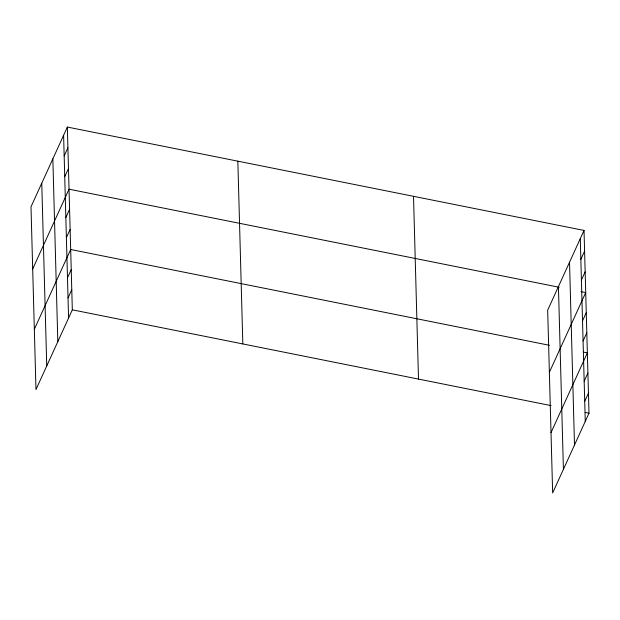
<?xml version="1.0" encoding="UTF-8"?>
<svg xmlns="http://www.w3.org/2000/svg" width="620" height="620" viewBox="0 0 620 620"><rect width="100%" height="100%" fill="white"/><g stroke="black" fill="none" stroke-linecap="round" stroke-linejoin="round"><path stroke-width="0.93" d="M67.348 127.053L31 206.801L35.976 389.569L72.323 309.822L67.348 127.053L584.025 230.431L589 413.199L552.653 492.946L547.677 310.178L584.025 230.431M64.17 155.976L67.906 147.762M64.728 176.692L68.471 168.477M32.69 268.94L69.037 189.193L559.193 287.262M65.844 217.504L69.587 209.297M66.394 237.615L70.13 229.4M34.332 329.259L70.68 249.504L549.467 345.301M67.487 277.822L71.23 269.607M68.029 297.925L71.773 289.711M580.847 259.354L584.582 251.147M581.405 280.07L585.148 271.854M549.366 372.326L585.714 292.57L580.979 291.625M582.521 320.889L586.264 312.674M583.071 340.992L586.807 332.777M551.01 432.636L587.357 352.888L583.567 352.129M584.164 381.199L587.907 372.992M584.714 401.303L588.45 393.096M72.323 309.822L551.11 405.62M585.21 412.439L589 413.199M580.281 238.638L585.257 421.406M569.524 262.252L574.5 445.021M558.434 286.572L563.417 469.34M413.517 196.315L418.5 379.084M237.847 161.169L242.823 343.937M63.604 135.261L68.58 318.029M52.847 158.867L57.823 341.635M41.757 183.195L46.74 365.963"/></g></svg>
